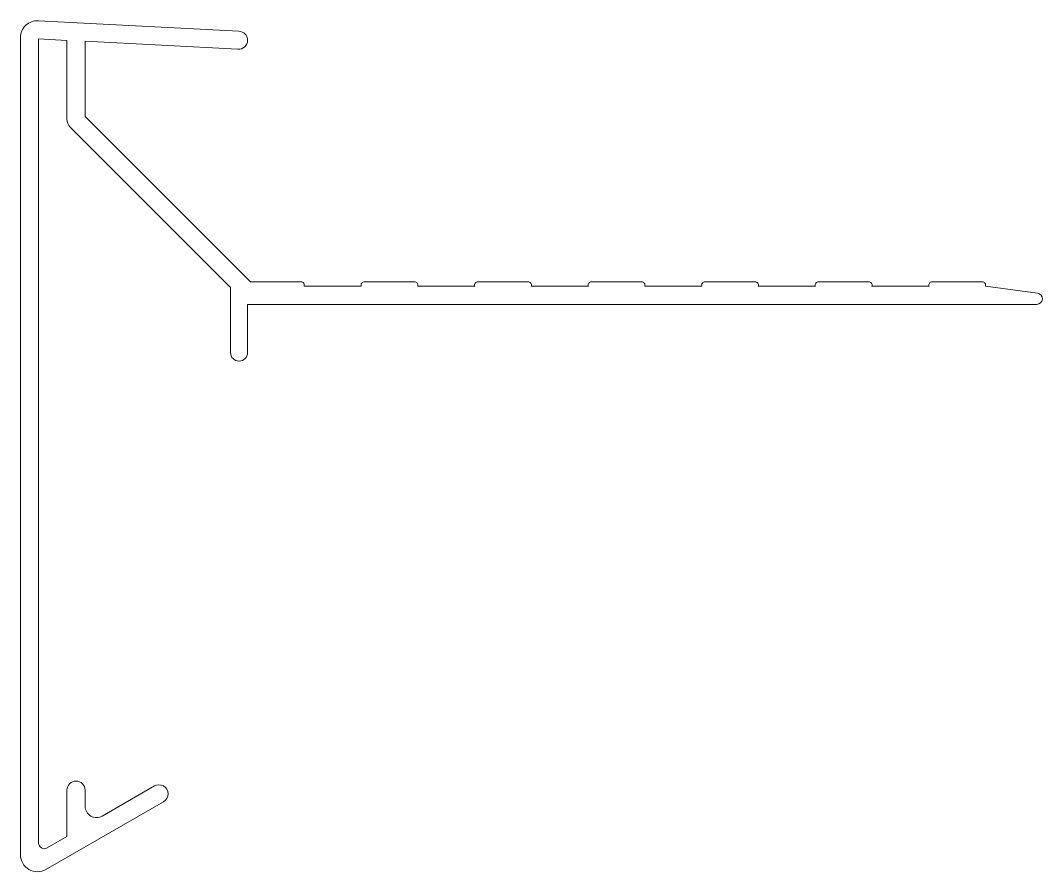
# Model space of a CAD drawing. Header units: metres. Extents: x -20 to 70, y -50.1 to 25.
import ezdxf

# ---------------------------------------------------------------- set-up
doc = ezdxf.new("R2010")
doc.units = ezdxf.units.M
doc.layers.add('A-DETL-GENF', color=92, linetype='Continuous', lineweight=18)

# ---------------------------------------------------------------- blocks, each defined once
blk = doc.blocks.new('27 compri_daktrim - 27_CC_DET_compri_daktrim_CA654A-3291488-00_0 Basismaterialen')
at = {"layer": 'A-DETL-GENF', "lineweight": 13}
for p, q in [((-18.421, 24.998), (-0.758, 24.072)), ((-20, -48.5), (-20, 23.5)), ((-15.9, 23.264), (-18.4, 23.395)), ((-18.4, 23.395), (-18.4, -47.461)), ((-15.9, 16.314), (-15.9, 23.264)), ((-14.3, 16.563), (-14.3, 23.18)), ((-14.3, 23.18), (-0.842, 22.474)), ((0.263, 2), (-14.3, 16.563)), ((-15.607, 15.607), (-1.5, 1.5)), ((4.7, 2), (0.263, 2)), ((14.7, 2), (10.3, 2)), ((24.7, 2), (20.3, 2)), ((34.7, 2), (30.3, 2)), ((44.7, 2), (40.3, 2)), ((54.7, 2), (50.3, 2)), ((64.7, 2), (60.3, 2)), ((-1.5, 1.5), (-1.5, -4.25)), ((10.017, 1.6), (4.983, 1.6)), ((20.017, 1.6), (14.983, 1.6)), ((30.017, 1.6), (24.983, 1.6)), ((40.017, 1.6), (34.983, 1.6)), ((50.017, 1.6), (44.983, 1.6)), ((60.017, 1.6), (54.983, 1.6)), ((69.566, 0.996), (64.984, 1.602)), ((0, -4.25), (0, 0)), ((0, 0), (69.5, 0)), ((-15.9, -46.883), (-15.9, -42.8)), ((-14.3, -42.8), (-14.3, -44.228)), ((-12.8, -45.094), (-8.2, -42.438)), ((-17.75, -49.799), (-7.4, -43.823)), ((-17.65, -47.894), (-15.9, -46.883))]:
    blk.add_line(p, q, dxfattribs=at)
for centre, radius, start, end in [((-18.5, 23.5), 1.5, 87, 180), ((-0.8, 23.273), 0.8, 360, 87), ((-0.8, 23.273), 0.8, 267, 0), ((-14.9, 16.314), 1, 180, 225), ((4.7, 1.7), 0.3, 340.52878, 90), ((10.3, 1.7), 0.3, 90, 199.47122), ((14.7, 1.7), 0.3, 340.52878, 90), ((20.3, 1.7), 0.3, 90, 199.47122), ((24.7, 1.7), 0.3, 340.52878, 90), ((30.3, 1.7), 0.3, 90, 199.47122), ((34.7, 1.7), 0.3, 340.52878, 90), ((40.3, 1.7), 0.3, 90, 199.47122), ((44.7, 1.7), 0.3, 340.52878, 90), ((50.3, 1.7), 0.3, 90, 199.47122), ((54.7, 1.7), 0.3, 340.52878, 90), ((60.3, 1.7), 0.3, 90, 199.47122), ((64.7, 1.7), 0.3, 340.9679, 90), ((69.5, 0.5), 0.5, 270, 82.45992), ((-0.75, -4.25), 0.75, 180, 270), ((-0.75, -4.25), 0.75, 270, 0), ((-15.1, -42.8), 0.8, 90, 180), ((-15.1, -42.8), 0.8, 360, 90), ((-7.8, -43.131), 0.8, 360, 120), ((-7.8, -43.131), 0.8, 300, 0), ((-13.3, -44.228), 1, 180, 300), ((-17.9, -47.461), 0.5, 180, 300), ((-18.5, -48.5), 1.5, 180, 300)]:
    blk.add_arc(centre, radius, start, end, dxfattribs=at)

msp = doc.modelspace()

# ---------------------------------------------------------------- block references
msp.add_blockref('27 compri_daktrim - 27_CC_DET_compri_daktrim_CA654A-3291488-00_0 Basismaterialen', (0, 0))

doc.saveas('drawing.dxf')
